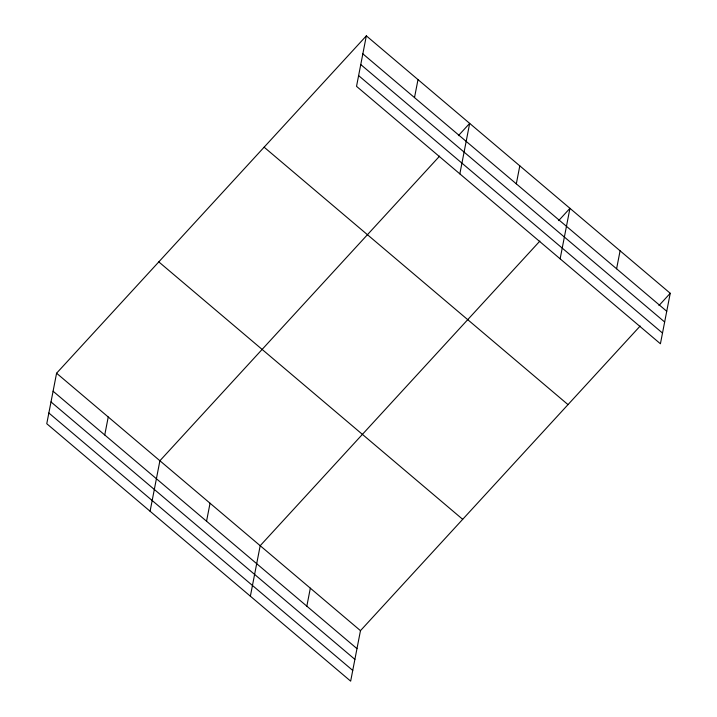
<?xml version="1.0" encoding="UTF-8"?>
<svg xmlns="http://www.w3.org/2000/svg" width="717" height="717" viewBox="0 0 717 717"><rect width="100%" height="100%" fill="white"/><g stroke="black" fill="none" stroke-linecap="round" stroke-linejoin="round"><path stroke-width="1.08" d="M366.342 35.85L356.528 86.345L660.42 343.775L670.234 293.28L366.342 35.85L56.58 373.225L46.766 423.72L350.658 681.15L360.472 630.655L640.164 326.029M104.745 434.977L108.24 416.989M150.086 511.248L159.9 460.753L439.602 156.118M206.55 521.214L210.045 503.226M250.367 596.194L260.19 545.709L539.883 241.073M306.831 606.161L310.327 588.182M414.507 97.593L418.002 79.614M459.848 173.873L469.671 123.378L458.396 135.656M516.312 183.839L519.807 165.851M560.138 258.819L569.952 208.324L558.677 220.612M616.593 268.785L620.088 250.807M658.959 305.559L670.234 293.28M362.847 53.838L666.738 311.268M360.768 64.566L664.65 321.996M358.617 75.617L662.499 333.047M264.125 147.182L568.007 404.612M158.807 261.893L462.689 519.323M56.58 373.225L360.472 630.655M53.085 391.213L356.976 648.643M51.006 401.941L354.888 659.371M48.855 412.992L352.737 670.422"/></g></svg>
